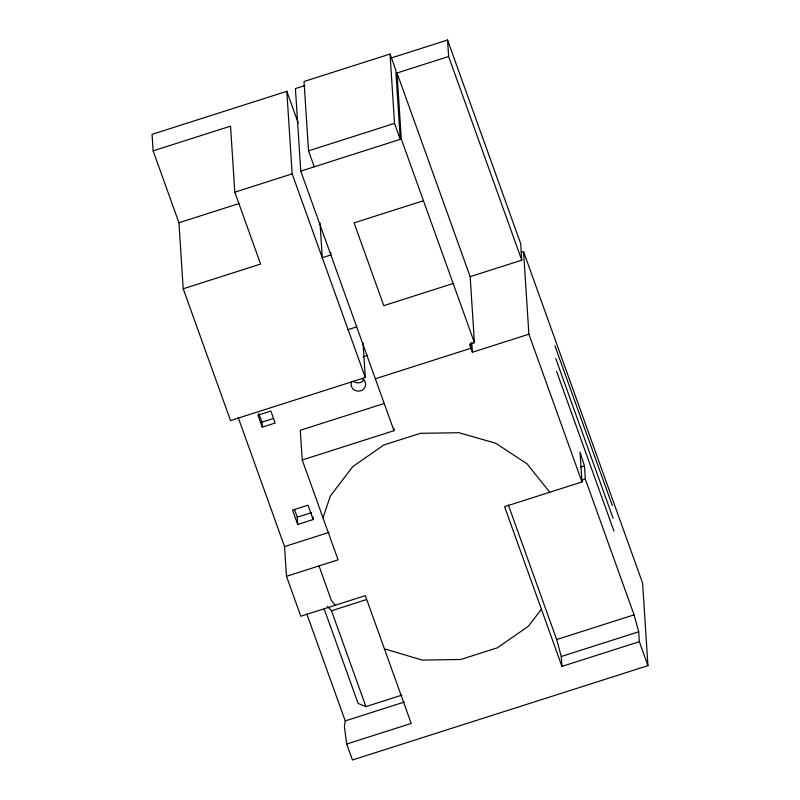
<?xml version="1.0" encoding="UTF-8"?>
<svg xmlns="http://www.w3.org/2000/svg" width="800" height="800" viewBox="0 0 800 800"><rect width="100%" height="100%" fill="white"/><g stroke="black" fill="none" stroke-linecap="round" stroke-linejoin="round"><path stroke-width="1.2" d="M306.81 613.97L345.22 720.91L344.42 726.83L346.71 744.03L352.45 760L647.94 665.65L642.6 583.1L523.56 251.65L521.21 252.4M322.99 517.82L330.37 496.01L352.79 466.6L383.81 444.99L420.39 433.32L458.94 432.71L495.7 443.22L527.07 463.84L549.74 492.24M541.39 609.19L528.43 626.19L497.41 647.79L460.84 659.47L422.28 660.08L384.42 648.84M390.04 54.04L394.52 123.38L400.26 139.35L395.77 70.01L390.04 54.04L304.04 81.5L308.52 150.84L314.26 166.81M298.17 122.92L286.82 91.32L152.06 134.35L153.13 150.86L178.94 222.74L183.21 288.78L230.54 420.56L365.3 377.53L363.07 343.03M304.93 85.54L295.42 88.57L300.76 171.12L393.98 430.69L302.22 459.99L338.07 559.83L286.48 576.3L300.82 616.24L365.32 595.64L411.21 723.43L346.71 744.03M390.5 58.22L447.55 40L520.7 243.66L521.76 260.17L470.16 276.65L474.43 342.69L469.53 344.25L472.4 352.24L528.9 334.2L523.56 251.65M153.13 150.86L230.53 126.15L234.8 192.18L260.61 264.06L183.21 288.78M474.43 342.69L401.29 139.02L397.02 72.98L448.62 56.51L447.55 40M308.52 150.84L394.52 123.38M234.8 192.18L292.16 173.87L286.82 91.32M300.76 171.12L401.29 139.02M178.94 222.74L239.67 203.35M423.45 200.73L354.08 222.88L383.8 305.66L453.18 283.51M348.09 329.61L356.69 326.86M363.01 356.83L367.75 355.32M375.34 378.78L470.97 348.24L470.65 343.32M262.27 427.14L257.96 415.16L270.86 411.04L275.17 423.02L262.27 427.14L261.95 422.19L273.67 418.44M383.82 403.61L300.3 430.28L302.22 459.99M313.05 517.12L313.2 519.54L297.72 524.49L297.25 517.22L311.54 512.66M286.48 576.3L284.55 546.59L329.12 532.36M580.88 467.01L584.46 465.87L580.05 452.24L581.97 481.95L504.57 506.67L561.94 666.4L639.34 641.69L638.7 631.78L634.07 614.85L585.31 479.08L584.46 465.87M581.74 480.22L585.31 479.08M327.39 606.48L331.5 610.77L366.36 599.63M561.94 666.4L561.3 656.5L556.67 639.56L634.07 614.85M324.18 608.95L358.11 703.44L365.92 706.61L401.95 695.1M345.22 720.91L404.24 702.07M561.3 656.5L638.7 631.78M335.23 605.25L331.24 600.25L319.04 565.91M554.93 345.76L612.3 505.5M448.62 56.51L521.76 260.17M555.76 358.56L613.13 518.3M556.59 371.35L613.96 531.09M528.9 334.2L581.97 481.95M639.34 641.69L647.94 665.65M397.02 72.98L470.16 276.65M508.33 504.96L556.67 639.56M292.16 173.87L365.3 377.53M313.2 519.54L308.04 505.17L292.56 510.11L297.72 524.49M331.5 610.77L365.92 706.61M294.47 509.48L297.25 517.22M258.82 413.48L261.95 422.19M238.21 417.54L284.55 546.59M471.76 342.38L472.4 352.24M393.82 428.22L393.98 430.69M330.72 252.51L330.88 254.98L322.28 257.73L320.03 223.06M361.64 378.32A7.25 6.75 -3.7 0 1 364.89 387.36A7.25 6.75 -3.7 0 1 355.16 390.47A7.25 6.75 -3.7 0 1 351.91 381.43M363.88 379.87A7.25 6.75 -3.7 0 1 353.05 381.23"/></g></svg>
